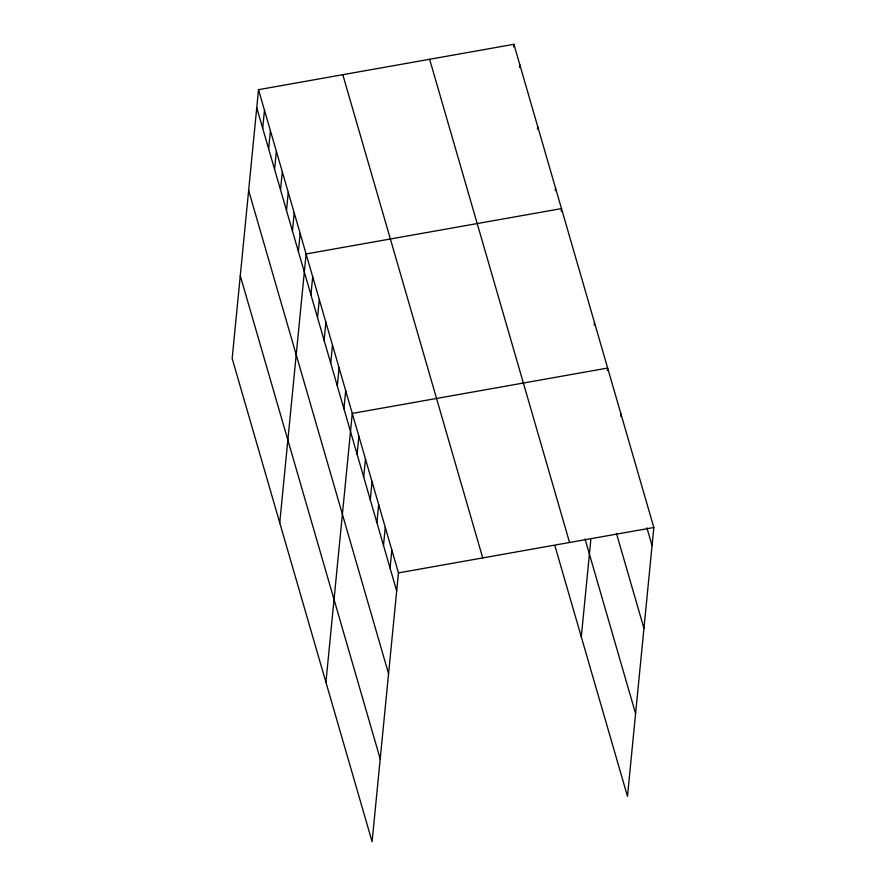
<?xml version="1.0" encoding="UTF-8"?>
<svg xmlns="http://www.w3.org/2000/svg" width="886" height="886" viewBox="0 0 886 886"><rect width="100%" height="100%" fill="white"/><g stroke="black" fill="none" stroke-linecap="round" stroke-linejoin="round"><path stroke-width="1.33" d="M258.524 89.674L232.165 358.487L372.098 841.7L398.456 572.888L258.524 89.674L513.902 44.3L653.835 527.513L627.476 796.326L554.913 545.743M262.699 128.282L264.471 110.207M268.646 148.826L270.418 130.751M274.594 169.359L276.366 151.284M280.541 189.892L282.313 171.818M286.488 210.436L288.26 192.362M292.435 230.969L294.207 212.895M298.383 251.502L300.155 233.428M279.743 522.784L306.102 253.961L561.48 208.598L561.226 211.178M310.931 294.816L312.703 276.742M317.52 317.598L319.292 299.523M324.121 340.379L325.893 322.305M330.722 363.16L332.494 345.086M337.311 385.942L339.083 367.867M343.912 408.723L345.684 390.648M325.926 682.242L352.285 413.43L607.652 368.055L607.397 370.636M357.102 454.285L358.874 436.211M363.703 477.056L365.475 458.981M370.293 499.837L372.065 481.762M376.893 522.618L378.665 504.544M383.494 545.399L385.266 527.325M390.084 568.181L391.856 550.106M513.647 46.88L513.902 44.3M519.595 67.414L519.849 64.833M537.437 129.024L537.691 126.443M555.278 190.634L555.533 188.054M594.207 325.073L594.462 322.493M581.294 636.868L590.807 539.917M620.599 416.198L620.842 413.607M398.456 572.888L653.835 527.513M646.924 527.868L652.063 545.588M616.457 533.416L643.945 628.329M585.015 538.932L635.583 713.584M429.632 59.273L569.554 542.487M342.804 74.701L482.726 557.914M256.752 107.749L396.684 590.962M248.645 190.49L388.566 673.703M240.283 275.745L380.216 758.959"/></g></svg>
